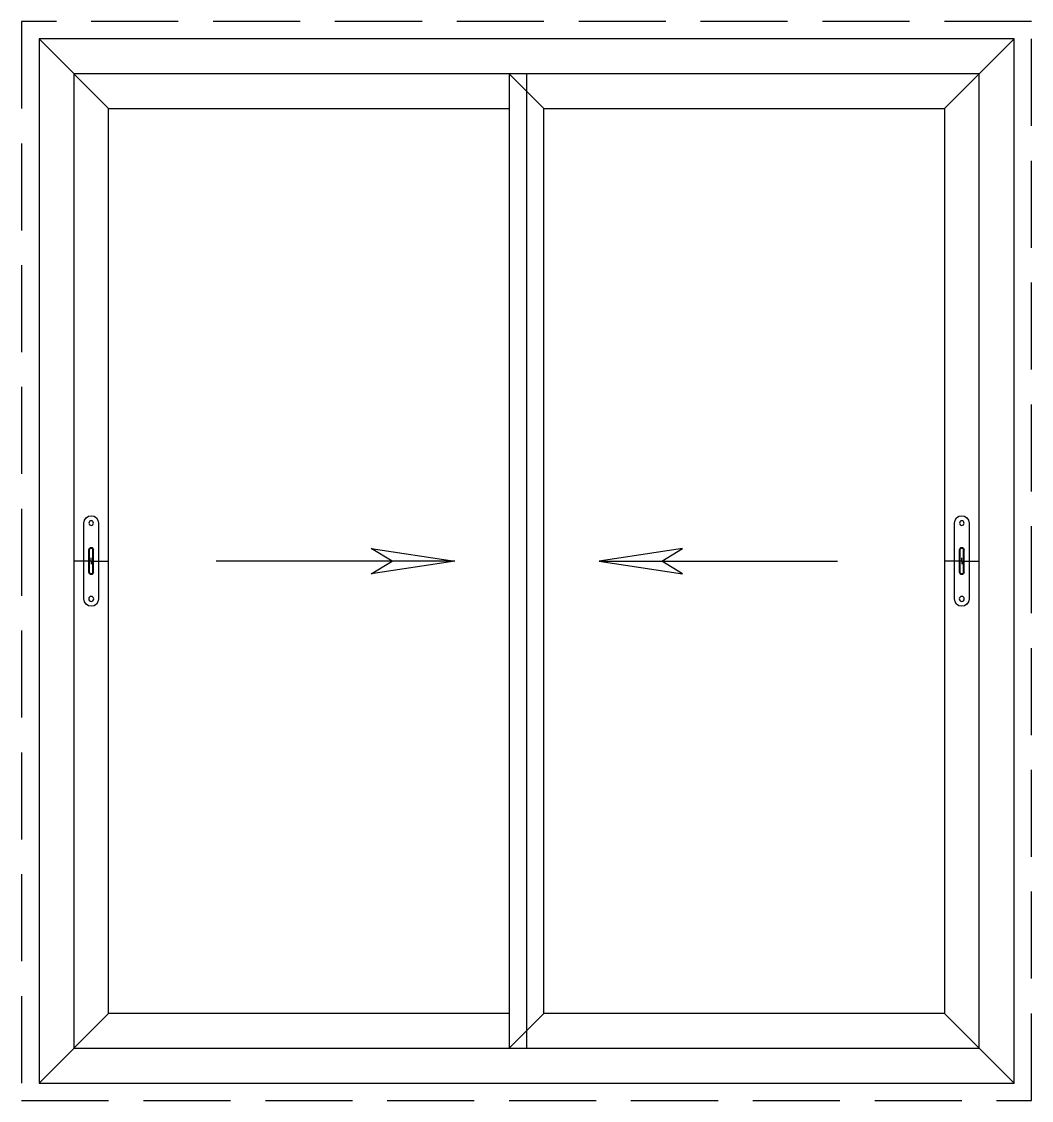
# Model space of a CAD drawing. Header units: millimetres. Extents: x 0 to 1450, y 0 to 1550.
import ezdxf

# ---------------------------------------------------------------- set-up
doc = ezdxf.new("R2010")
doc.units = ezdxf.units.MM
doc.linetypes.add('DASH', pattern=[0.35, 0.25, -0.1])
for name, color, linetype in [('Sunac_Gridline_Glass', 134, 'Continuous'), ('Sunac_Hardware', 13, 'Continuous'), ('Sunac_Refline', 1, 'Continuous'), ('Sunac_Wall', 2, 'DASH')]:
    doc.layers.add(name, color=color, linetype=linetype)

# ---------------------------------------------------------------- blocks, each defined once
blk = doc.blocks.new('GS')
at = {"layer": 'Sunac_Hardware', "ltscale": 0.05}
for p, q in [((-28.3, -16.3), (-28.3, 16.3)), ((-27.3, -16.3), (-27.3, 16.3)), ((-22.7, -16.3), (-22.7, 16.3)), ((-21.7, -16.3), (-21.7, 16.3)), ((-25, 0), (-50, 0)), ((-25, 0), (-25, 4.6)), ((-25, 0), (0, 0)), ((-25, 0), (-25, -4.6))]:
    blk.add_line(p, q, dxfattribs=at)
for points in [[(-35.5, 54.5), (-35.5, -54.5)], [(-14.5, -54.5), (-14.5, 54.5)]]:
    blk.add_lwpolyline(points, dxfattribs=at)
for centre, radius in [((-25, 54.5), 3.27), ((-25, -54.5), 3.56)]:
    blk.add_circle(centre, radius, dxfattribs=at)
for centre, radius, start, end in [((-25, 54.5), 10.5, 0, 180), ((-25, 16.3), 3.27, 0, 180), ((-25, 16.3), 2.27, 0, 180), ((-25, -16.3), 3.27, 180, 0), ((-25, -16.3), 2.27, 180, 0), ((-25, -54.5), 10.5, 180, 0)]:
    blk.add_arc(centre, radius, start, end, dxfattribs=at)
blk = doc.blocks.new('TL')
at = {"layer": 'Sunac_Gridline_Glass'}
for points in [[(-248.6, 17.5), (-128.6, -0.5), (-248.6, -18.8), (-218.5, -0.5), (-248.6, 17.5)], [(198.6, 17.5), (78.6, -0.5), (198.6, -18.8), (168.5, -0.5), (198.6, 17.5)], [(-128.6, -0.5), (-471.2, -0.5)], [(78.6, -0.5), (421.2, -0.5)]]:
    blk.add_lwpolyline(points, dxfattribs=at)

msp = doc.modelspace()

# ---------------------------------------------------------------- linework, layer by layer
at = {"layer": 'Sunac_Gridline_Glass', "ltscale": 500}
for p, q in [((125, 1425), (25, 1525)), ((1325, 1425), (1425, 1525)), ((700, 1475), (700, 75)), ((750, 1425), (700, 1475)), ((125, 125), (25, 25)), ((750, 125), (700, 75)), ((1425, 25), (1325, 125))]:
    msp.add_line(p, q, dxfattribs=at)
for points in [[(1425, 1525), (25, 1525), (25, 25), (1425, 25)], [(1375, 1475), (75, 1475), (75, 75), (1375, 75)], [(125, 1425), (700, 1425), (700, 125), (125, 125)], [(750, 1425), (1325, 1425), (1325, 125), (750, 125)]]:
    msp.add_lwpolyline(points, close=True, dxfattribs=at)
at = {"layer": 'Sunac_Refline'}
msp.add_line((725, 1475), (725, 75), dxfattribs=at)
at = {"layer": 'Sunac_Wall', "lineweight": -3, "ltscale": 500}
msp.add_lwpolyline([(1450, 1550), (0, 1550), (0, 0), (1450, 0)], close=True, dxfattribs=at)

# ---------------------------------------------------------------- block references
at = {"layer": 'Sunac_Gridline_Glass', "color": 1}
msp.add_blockref('TL', (750.6, 775.5), dxfattribs=at)
at = {"layer": 'Sunac_Hardware', "xscale": -1}
for p in [(75, 775, 0), (1325, 775, 0)]:
    msp.add_blockref('GS', p, dxfattribs=at)

doc.saveas('drawing.dxf')
